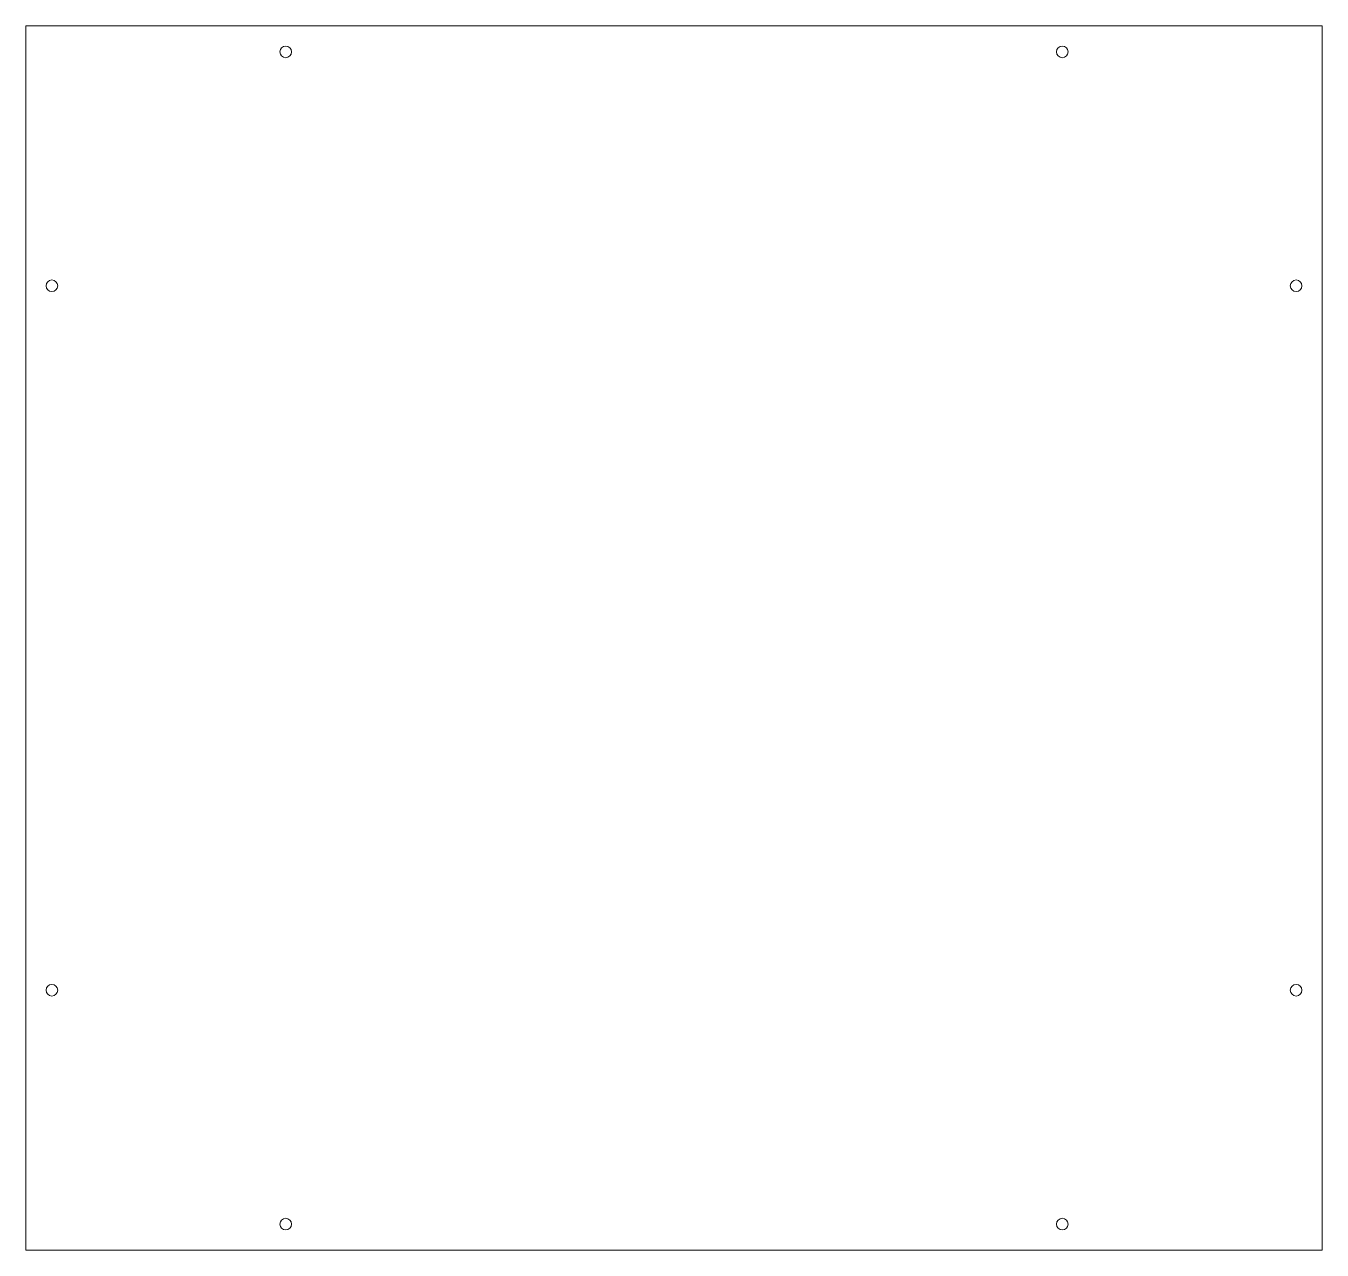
# Model space of a CAD drawing. Header units: millimetres. Extents: x -449 to 0, y 0 to 424.
import ezdxf

# ---------------------------------------------------------------- set-up
doc = ezdxf.new("R2010")
doc.units = ezdxf.units.MM

msp = doc.modelspace()

# ---------------------------------------------------------------- linework, layer by layer
at = {"color": 170, "linetype": 'Continuous', "lineweight": 15}
for p, q in [((-449, 424), (-449, 0)), ((0, 424), (-449, 424)), ((0, 0), (0, 424)), ((-449, 0), (0, 0))]:
    msp.add_line(p, q, dxfattribs=at)
for centre in [(-359, 415), (-90, 415), (-440, 334), (-9, 334), (-440, 90), (-9, 90), (-359, 9), (-90, 9)]:
    msp.add_circle(centre, 2, dxfattribs=at)

doc.saveas('drawing.dxf')
